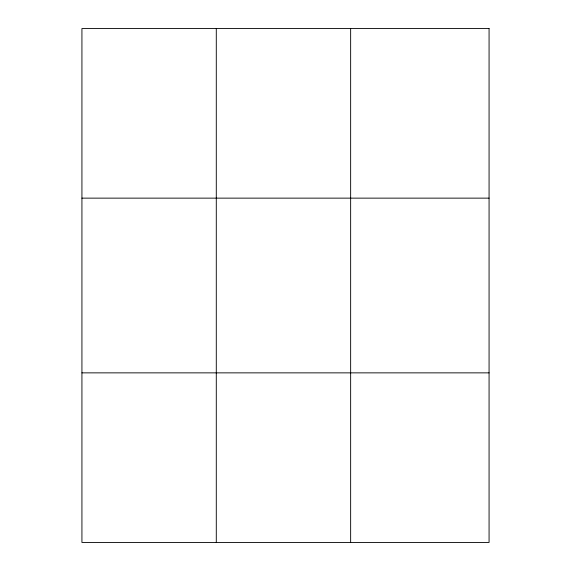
<?xml version="1.0" encoding="UTF-8"?>
<svg xmlns="http://www.w3.org/2000/svg" width="571" height="571" viewBox="0 0 571 571"><rect width="100%" height="100%" fill="white"/><g stroke="black" fill="none" stroke-linecap="round" stroke-linejoin="round"><path stroke-width="0.86" d="M216.288 28.55L216.288 542.45M350.644 28.55L350.644 542.45M81.931 198.137L489.069 198.137M81.931 372.863L489.069 372.863M489.069 28.55L489.069 542.45L81.931 542.45L81.931 28.55L489.069 28.55"/></g></svg>
